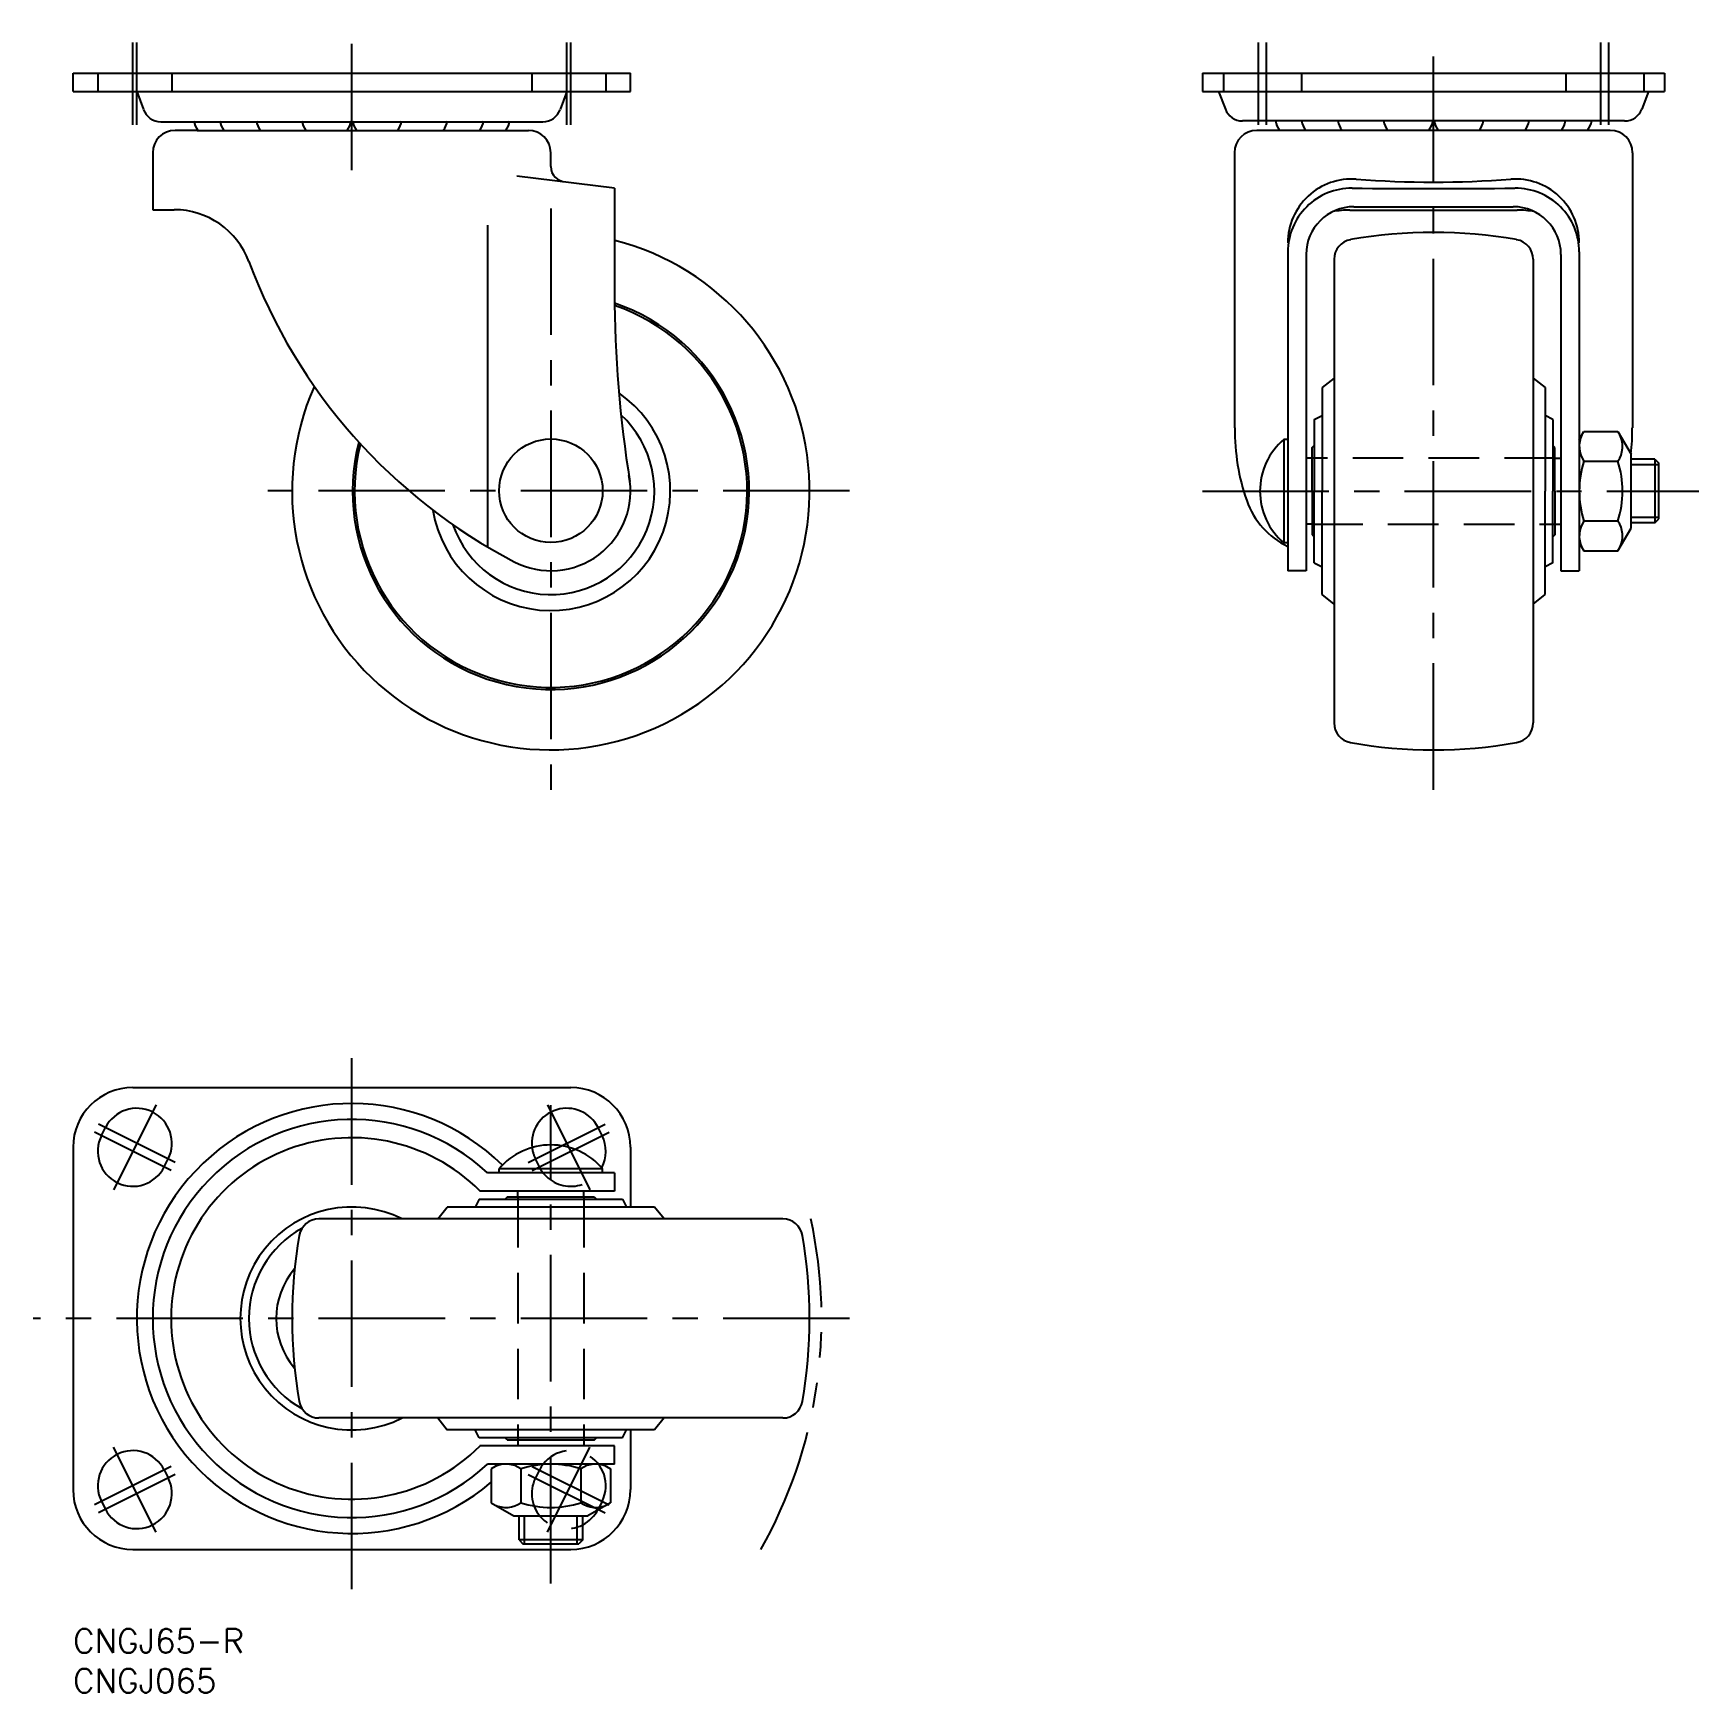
# Model space of a CAD drawing. Extents: x -5 to 204, y -8 to 200.
import ezdxf

# ---------------------------------------------------------------- set-up
doc = ezdxf.new("R2010")
doc.units = 0
doc.header["$LTSCALE"] = 0.5
for name, pattern in [('CENTER', [50.8, 31.75, -6.35, 6.35, -6.35]), ('DASHED', [19.05, 12.7, -6.35]), ('PHANTOM', [63.5, 31.75, -6.35, 6.35, -6.35, 6.35, -6.35])]:
    doc.linetypes.add(name, pattern=pattern)
for name, color, linetype in [('MSM_CENTER', 1, 'CENTER'), ('MSM_CONTINUOUS', 7, 'CONTINUOUS'), ('MSM_DASHED', 4, 'DASHED'), ('MSM_IMAGINARY', 6, 'PHANTOM'), ('MSM_NARROW', 5, 'CONTINUOUS'), ('MSM_PART_NUMBER', 7, 'CONTINUOUS')]:
    doc.layers.add(name, color=color, linetype=linetype)
doc.styles.get("Standard").update_dxf_attribs({"font": 'txt.shx', "height": 3, "bigfont": 'bigfont.shx'})

# ---------------------------------------------------------------- blocks, each defined once
blk = doc.blocks.new('*U11')
at = {"layer": 'MSM_PART_NUMBER'}
blk.add_text('CNGJ65-R', height=3, dxfattribs=at).set_placement((0, -3))
blk = doc.blocks.new('*U12')
at = {"layer": 'MSM_PART_NUMBER'}
blk.add_text('CNGJ065', height=3, dxfattribs=at).set_placement((0, -8))

msp = doc.modelspace()

# ---------------------------------------------------------------- linework, layer by layer
at = {"layer": 'MSM_CENTER'}
for p, q in [((7.5, 188.9), (7.5, 199.27)), ((8, 188.9), (8, 199.27)), ((35, 183.21), (35, 200.41)), ((62, 188.9), (62, 199.27)), ((62.5, 188.9), (62.5, 199.27)), ((148.86, 188.9), (148.86, 199.27)), ((149.86, 188.9), (149.86, 199.27)), ((170.86, 105.41), (170.86, 200.41)), ((191.86, 188.9), (191.86, 199.27)), ((192.86, 188.9), (192.86, 199.27)), ((60, 178.42), (60, 105.41)), ((97.5, 142.96), (22.5, 142.96)), ((141.83, 142.91), (204.16, 142.91)), ((35, 5), (35, 73)), ((10.41, 65.83), (5.09, 55.17)), ((59.59, 65.83), (64.91, 55.17)), ((60, 5.7), (60, 65.8)), ((12.83, 58.59), (3.17, 63.41)), ((57.17, 58.59), (66.83, 63.41)), ((12.33, 57.59), (2.67, 62.41)), ((57.67, 57.59), (67.33, 62.41)), ((97.51, 39), (-5, 39)), ((10.41, 12.17), (5.09, 22.83)), ((59.59, 12.17), (64.91, 22.83)), ((12.33, 20.41), (2.67, 15.59)), ((12.83, 19.41), (3.17, 14.59)), ((57.17, 19.41), (66.83, 14.59)), ((57.67, 20.41), (67.33, 15.59))]:
    msp.add_line(p, q, dxfattribs=at)
at = {"layer": 'MSM_CONTINUOUS'}
for p, q in [((0, 195.41), (70, 195.41)), ((0, 193.11), (0, 195.41)), ((70, 193.11), (70, 195.41)), ((141.86, 195.41), (199.86, 195.41)), ((141.86, 195.41), (141.86, 193.11)), ((199.86, 195.41), (199.86, 193.11)), ((0, 193.11), (70, 193.11)), ((8, 193.11), (8.84, 190.82)), ((62, 193.11), (61.16, 190.82)), ((141.86, 193.11), (199.86, 193.11)), ((143.86, 193.11), (144.71, 190.89)), ((197.86, 193.11), (197.01, 190.89)), ((11, 189.31), (59, 189.31)), ((194.86, 189.41), (146.86, 189.41)), ((15.58, 188.21), (12.8, 188.21)), ((15.58, 188.21), (57.19, 188.21)), ((193.06, 188.21), (148.66, 188.21)), ((10, 185.41), (10, 178.26)), ((59.99, 183.67), (59.99, 185.46)), ((145.86, 185.41), (145.86, 150.84)), ((195.86, 185.41), (195.86, 150.84)), ((68, 180.96), (55.74, 182.48)), ((68, 180.96), (68, 167.91)), ((10, 178.26), (12.7, 178.26)), ((160.36, 178.21), (181.36, 178.21)), ((160.86, 178.63), (180.86, 178.63)), ((52.03, 176.31), (52.03, 135.96)), ((152.56, 172.95), (152.56, 132.91)), ((154.86, 172.63), (154.86, 132.91)), ((158.36, 172.03), (158.36, 113.79)), ((183.36, 172.03), (183.36, 113.79)), ((186.86, 172.63), (186.86, 132.91)), ((189.16, 172.95), (189.16, 132.91)), ((158.36, 157.11), (156.86, 155.91)), ((183.36, 157.11), (184.86, 155.91)), ((156.86, 155.91), (156.86, 142.91)), ((184.86, 155.91), (184.86, 142.91)), ((155.86, 151.91), (156.86, 152.41)), ((155.86, 151.91), (155.86, 142.91)), ((185.86, 151.91), (184.86, 152.41)), ((185.86, 151.91), (185.86, 142.91)), ((152.06, 149.41), (152.06, 136.41)), ((152.56, 149.41), (152.06, 149.41)), ((155.61, 148.41), (155.86, 148.66)), ((186.11, 148.41), (185.86, 148.66)), ((189.16, 149.41), (189.74, 150.42)), ((189.16, 149.41), (189.16, 136.41)), ((189.74, 150.42), (194.01, 150.42)), ((194.01, 150.42), (195.66, 147.56)), ((155.61, 147.06), (154.86, 147.06)), ((155.61, 142.91), (155.61, 148.41)), ((186.11, 142.91), (186.11, 148.41)), ((186.11, 147.06), (186.86, 147.06)), ((189.74, 146.66), (194.01, 146.66)), ((195.66, 138.26), (195.66, 147.56)), ((198.66, 146.91), (195.66, 146.91)), ((198.66, 146.91), (198.66, 138.91)), ((198.66, 146.91), (199.16, 146.41)), ((199.16, 139.41), (199.16, 146.41)), ((155.61, 142.91), (155.61, 137.41)), ((155.86, 133.91), (155.86, 142.91)), ((156.86, 129.91), (156.86, 142.91)), ((184.86, 129.91), (184.86, 142.91)), ((185.86, 133.91), (185.86, 142.91)), ((186.11, 142.91), (186.11, 137.41)), ((155.61, 138.76), (154.86, 138.76)), ((186.11, 138.76), (186.86, 138.76)), ((189.74, 139.16), (194.01, 139.16)), ((194.01, 135.41), (195.66, 138.26)), ((198.66, 138.91), (195.66, 138.91)), ((198.66, 138.91), (199.16, 139.41)), ((152.56, 136.41), (152.06, 136.41)), ((155.61, 137.41), (155.86, 137.16)), ((186.11, 137.41), (185.86, 137.16)), ((189.16, 136.41), (189.74, 135.41)), ((155.86, 133.91), (156.86, 133.41)), ((185.86, 133.91), (184.86, 133.41)), ((189.74, 135.41), (194.01, 135.41)), ((154.86, 132.91), (152.56, 132.91)), ((186.86, 132.91), (189.16, 132.91)), ((158.36, 128.71), (156.86, 129.91)), ((183.36, 128.71), (184.86, 129.91)), ((7.5, 68), (62.5, 68)), ((3.56, 61.97), (4.06, 62.97)), ((66.44, 61.97), (65.94, 62.97)), ((0, 60.5), (0, 17.5)), ((11.44, 58.03), (11.94, 59.03)), ((70, 60.5), (70, 53)), ((68, 57.3), (52.03, 57.3)), ((66.5, 57.8), (53.5, 57.8)), ((53.5, 57.3), (53.5, 57.8)), ((66.5, 57.3), (66.5, 57.8)), ((68, 57.3), (68, 55)), ((68, 55), (51.1, 55)), ((55.85, 54.25), (55.85, 55)), ((64.15, 54.25), (64.15, 55)), ((45.79, 51.5), (46.99, 53)), ((73.01, 53), (46.99, 53)), ((51, 54), (50.5, 53)), ((51, 54), (69, 54)), ((54.5, 54.25), (54.25, 54)), ((65.5, 54.25), (54.5, 54.25)), ((65.5, 54.25), (65.75, 54)), ((69, 54), (69.5, 53)), ((74.21, 51.5), (73.01, 53)), ((89.13, 51.5), (30.87, 51.5)), ((89.13, 26.5), (30.87, 26.5)), ((45.79, 26.5), (46.99, 25)), ((74.21, 26.5), (73.01, 25)), ((73.01, 25), (46.99, 25)), ((51, 24), (50.5, 25)), ((69, 24), (51, 24)), ((54.5, 23.75), (54.25, 24)), ((54.5, 23.75), (65.5, 23.75)), ((55.85, 23.75), (55.85, 23)), ((64.15, 23.75), (64.15, 23)), ((65.5, 23.75), (65.75, 24)), ((69, 24), (69.5, 25)), ((70, 25), (70, 17.5)), ((68, 23), (51.1, 23)), ((68, 20.7), (68, 23)), ((11.44, 19.97), (11.94, 18.97)), ((68, 20.7), (52.03, 20.7)), ((53.5, 20.7), (52.49, 20.12)), ((52.49, 20.12), (52.49, 15.85)), ((66.5, 20.7), (53.5, 20.7)), ((56.25, 20.12), (56.25, 15.85)), ((63.75, 20.12), (63.75, 15.85)), ((66.5, 20.7), (67.51, 20.12)), ((67.51, 20.12), (67.51, 15.85)), ((3.56, 16.03), (4.06, 15.03)), ((52.49, 15.85), (55.35, 14.2)), ((67.51, 15.85), (64.65, 14.2)), ((55.35, 14.2), (64.65, 14.2)), ((56, 11.2), (56, 14.2)), ((64, 11.2), (64, 14.2)), ((64, 11.2), (56, 11.2)), ((56, 11.2), (56.5, 10.7)), ((56.5, 10.7), (63.5, 10.7)), ((64, 11.2), (63.5, 10.7)), ((7.5, 10), (62.5, 10))]:
    msp.add_line(p, q, dxfattribs=at)
msp.add_circle((60, 142.96), 6.5, dxfattribs=at)
for centre, radius, start, end in [((11, 191.61), 2.3, 200.142, 270), ((59, 191.61), 2.3, 270, 339.858), ((146.86, 191.71), 2.3, 200.985, 270), ((194.86, 191.71), 2.3, 270.001, 339.015), ((18.25, 190.04), 3.17, 191.369, 215.103), ((21.52, 190.04), 3.17, 191.369, 215.103), ((26.1, 190.04), 3.17, 191.369, 215.103), ((31.82, 190.04), 3.17, 191.369, 215.103), ((31.82, 190.04), 3.17, 324.897, 348.631), ((38.18, 190.04), 3.17, 191.37, 215.105), ((38.18, 190.04), 3.17, 324.897, 348.631), ((43.9, 190.04), 3.17, 324.895, 348.63), ((48.48, 190.04), 3.17, 324.897, 348.631), ((51.75, 190.04), 3.17, 324.895, 348.63), ((154.11, 190.04), 3.17, 191.369, 215.103), ((157.38, 190.04), 3.17, 191.369, 215.103), ((161.96, 190.04), 3.17, 191.369, 215.103), ((167.68, 190.04), 3.17, 191.369, 215.103), ((167.68, 190.04), 3.17, 324.897, 348.631), ((174.03, 190.04), 3.17, 191.37, 215.105), ((174.03, 190.04), 3.17, 324.897, 348.631), ((179.76, 190.04), 3.17, 324.895, 348.63), ((184.34, 190.04), 3.17, 324.897, 348.631), ((187.61, 190.04), 3.17, 324.895, 348.63), ((12.8, 185.41), 2.8, 90, 180), ((57.19, 185.41), 2.8, 0, 90), ((148.66, 185.41), 2.8, 90, 180), ((193.06, 185.41), 2.8, 0, 90), ((61.91, 183.68), 1.92, 180.3952, 269.5004), ((160.56, 174.1), 8, 85.7063, 180), ((170.86, 311.29), 129.57, 265.706, 274.294), ((181.16, 174.1), 8, 0, 94.2937), ((160.56, 172.95), 8, 89.5376, 180), ((170.86, 1449.14), 1268.23, 269.538, 270.462), ((181.16, 172.95), 8, 0, 90.4624), ((12.7, 168.26), 10, 20.3997, 90), ((160.86, 172.63), 6, 90, 180), ((160.36, 166.33), 11.88, 90, 100.42), ((180.86, 172.63), 6, 0, 90), ((181.36, 166.33), 11.88, 79.5797, 90), ((60, 142.91), 32.5, 156.214, 75.7079), ((160.86, 172.03), 2.5, 100.015, 180), ((170.86, 115.39), 60.02, 79.9872, 100.0128), ((180.86, 172.03), 2.5, 0, 79.9846), ((87.68, 196.15), 70, 200.4, 242.531), ((215.25, 167.86), 147.25, 180, 189.28), ((60, 142.91), 24.91, 165.675, 71.2488), ((60, 142.91), 24.65, 166.067, 71.04), ((60, 142.91), 15, 189.202, 55.2881), ((60, 142.91), 13, 198.999, 47.3596), ((172.84, 150.56), 26.94, 179.402, 199.159), ((168.88, 150.56), 26.94, 353.646, 0.5983), ((157.6, 142.91), 8.54, 130.45, 229.55), ((192.48, 148.54), 3.32, 154.384, 214.384), ((191.27, 148.54), 3.32, 325.616, 25.6158), ((201.58, 142.91), 12.42, 162.412, 180), ((182.17, 142.91), 12.42, 0, 17.588), ((60, 142.91), 10, 242.531, 11.3394), ((201.58, 142.91), 12.42, 180, 197.588), ((182.17, 142.91), 12.42, 342.412, 0), ((156.84, 145), 10, 199.159, 244.658), ((192.48, 137.28), 3.32, 145.616, 205.616), ((191.27, 137.28), 3.32, 334.384, 34.3842), ((184.88, 145), 10, 295.342, 296.801), ((160.86, 113.79), 2.5, 180, 259.985), ((180.86, 113.79), 2.5, 280.015, 0.0003), ((170.86, 170.4), 59.99, 259.9846, 280.0167), ((7.5, 60.5), 7.5, 90, 180), ((62.5, 60.5), 7.5, 0, 90), ((8, 61), 4.4, 333.4349, 153.4349), ((35, 39), 27, 45.5064, 310.3882), ((62, 61), 4.4, 26.5651, 186.9832), ((35, 39), 25, 47.0543, 312.9457), ((7.5, 60), 4.4, 153.4349, 333.4349), ((35, 39), 22.7, 44.8171, 315.1829), ((60, 52.26), 8.54, 40.45, 139.55), ((62.5, 60), 4.4, 331.9769, 26.5651), ((35, 39), 14, 63.2345, 296.7655), ((35, 39), 12.93, 118.941, 241.059), ((30.87, 49), 2.5, 89.9997, 169.9846), ((89.13, 49), 2.5, 10.0154, 90.0003), ((87.86, 39), 60.36, 170.045, 189.955), ((32.14, 39), 60.36, 350.045, 9.955), ((35, 39), 9.5, 139.0796, 220.9204), ((30.87, 29), 2.5, 190.015, 270), ((89.13, 29), 2.5, 270, 349.985), ((7.5, 18), 4.4, 26.5651, 206.5651), ((8, 17), 4.4, 206.5651, 26.5651), ((54.37, 17.38), 3.32, 55.616, 115.616), ((62.08, 24.98), 10, 205.342, 206.801), ((60, 8.28), 12.42, 90, 107.588), ((60, 8.28), 12.42, 72.412, 90), ((65.63, 17.38), 3.32, 64.384, 124.384), ((7.5, 17.5), 7.5, 180, 270), ((62.5, 17.5), 7.5, 270, 0), ((54.37, 18.59), 3.32, 244.384, 304.3842), ((60, 27.69), 12.42, 252.412, 270), ((60, 27.69), 12.42, 270, 287.588), ((65.63, 18.59), 3.32, 235.616, 295.6158), ((62, 17), 4.4, 297.0357, 333.4349)]:
    msp.add_arc(centre, radius, start, end, dxfattribs=at)
at = {"layer": 'MSM_DASHED'}
for p, q in [((3.1, 195.41), (3.1, 193.11)), ((12.4, 195.41), (12.4, 193.11)), ((57.6, 195.41), (57.6, 193.11)), ((66.9, 195.41), (66.9, 193.11)), ((144.46, 195.41), (144.46, 193.11)), ((154.26, 195.41), (154.26, 193.11)), ((187.46, 195.41), (187.46, 193.11)), ((197.26, 195.41), (197.26, 193.11)), ((186.11, 147.06), (155.61, 147.06)), ((155.61, 138.76), (186.11, 138.76)), ((58.56, 58.03), (58.06, 59.03)), ((55.85, 54.25), (55.85, 23.75)), ((64.15, 54.25), (64.15, 23.75)), ((58.56, 19.97), (58.06, 18.97)), ((66.44, 16.03), (65.94, 15.03))]:
    msp.add_line(p, q, dxfattribs=at)
for centre, start, end in [((62, 61), 186.9832, 206.5651), ((62.5, 60), 206.5651, 331.9769), ((62.5, 18), 333.4349, 153.4349), ((62, 17), 153.4349, 297.0357)]:
    msp.add_arc(centre, 4.4, start, end, dxfattribs=at)
at = {"layer": 'MSM_IMAGINARY'}
msp.add_arc((35, 39), 59, 330.5591, 12.2316, dxfattribs=at)
at = {"layer": 'MSM_NARROW'}
for p, q in [((199.16, 146.23), (195.66, 146.23)), ((199.16, 139.59), (195.66, 139.59)), ((56.68, 10.7), (56.68, 14.2)), ((63.32, 10.7), (63.32, 14.2))]:
    msp.add_line(p, q, dxfattribs=at)

# ---------------------------------------------------------------- block references
at = {"layer": 'MSM_CONTINUOUS'}
for name in ['*U11', '*U12']:
    msp.add_blockref(name, (0, 0), dxfattribs=at)

doc.saveas('drawing.dxf')
